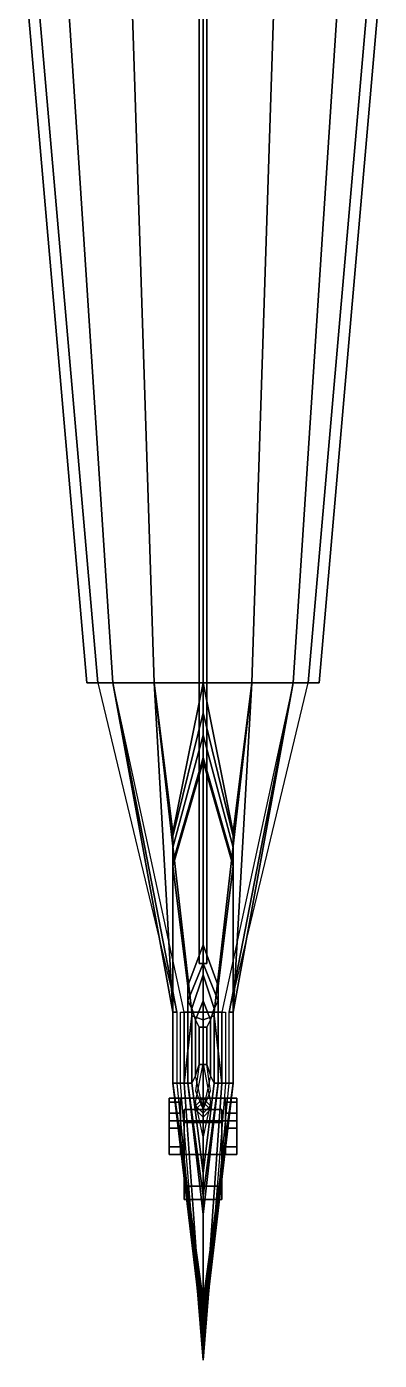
# Model space of a CAD drawing. Extents: x -0.59 to 4.79, y -4.69 to 4.03.
# Drawn here: x -0.47 to 0.47, y -4.69 to -1.127 of the extents above; entities that cross this region are included whole.
import ezdxf

# ---------------------------------------------------------------- set-up
doc = ezdxf.new("R2010")
doc.units = 0
doc.layers.get('0').update_dxf_attribs({"linetype": 'CONTINUOUS'})

msp = doc.modelspace()

# ---------------------------------------------------------------- linework, layer by layer
for points in [[(0, 1.92, 1.72), (-0.01, 1.92, 1.71), (-0.01, -3.63, 1.73), (0, -3.63, 1.74)], [(-0.01, 1.92, 1.71), (0, 1.92, 1.7), (0, -3.63, 1.72), (-0.01, -3.63, 1.73)], [(0.01, 1.92, 1.71), (0, 1.92, 1.72), (0, -3.63, 1.74), (0.01, -3.63, 1.73)], [(0, 1.92, 1.7), (0.01, 1.92, 1.71), (0.01, -3.63, 1.73), (0, -3.63, 1.72)], [(-0.44, -1.04, 0.2866), (-0.47, -1.04, 0.08), (-0.31, -2.88, 0.11), (-0.28, -2.88, 0.2554)], [(-0.47, -1.04, 0.08), (-0.44, -1.04, -0.1266), (-0.28, -2.88, -0.0354), (-0.31, -2.88, 0.11)], [(-0.36, -1.04, 0.4618), (-0.44, -1.04, 0.2866), (-0.28, -2.88, 0.2554), (-0.24, -2.88, 0.3787)], [(-0.44, -1.04, -0.1266), (-0.36, -1.04, -0.3018), (-0.24, -2.88, -0.1587), (-0.28, -2.88, -0.0354)], [(-0.19, -1.04, 0.5789), (-0.36, -1.04, 0.4618), (-0.24, -2.88, 0.3787), (-0.13, -2.88, 0.4611)], [(-0.36, -1.04, -0.3018), (-0.19, -1.04, -0.4189), (-0.13, -2.88, -0.2411), (-0.24, -2.88, -0.1587)], [(0, -1.04, 0.62), (-0.19, -1.04, 0.5789), (-0.13, -2.88, 0.4611), (0, -2.88, 0.49)], [(-0.19, -1.04, -0.4189), (0, -1.04, -0.46), (0, -2.88, -0.27), (-0.13, -2.88, -0.2411)], [(0.19, -1.04, 0.5789), (0, -1.04, 0.62), (0, -2.88, 0.49), (0.13, -2.88, 0.4611)], [(0, -1.04, -0.46), (0.19, -1.04, -0.4189), (0.13, -2.88, -0.2411), (0, -2.88, -0.27)], [(0.36, -1.04, 0.4618), (0.19, -1.04, 0.5789), (0.13, -2.88, 0.4611), (0.24, -2.88, 0.3787)], [(0.19, -1.04, -0.4189), (0.36, -1.04, -0.3018), (0.24, -2.88, -0.1587), (0.13, -2.88, -0.2411)], [(0.44, -1.04, 0.2866), (0.36, -1.04, 0.4618), (0.24, -2.88, 0.3787), (0.28, -2.88, 0.2554)], [(0.36, -1.04, -0.3018), (0.44, -1.04, -0.1266), (0.28, -2.88, -0.0354), (0.24, -2.88, -0.1587)], [(0.47, -1.04, 0.08), (0.44, -1.04, 0.2866), (0.28, -2.88, 0.2554), (0.31, -2.88, 0.11)], [(0.44, -1.04, -0.1266), (0.47, -1.04, 0.08), (0.31, -2.88, 0.11), (0.28, -2.88, -0.0354)], [(-0.24, -2.88, 0.3787), (-0.28, -2.88, 0.2554), (-0.07, -3.76, 0.1), (-0.24, -2.88, 0.3787)], [(-0.13, -2.88, 0.4611), (-0.24, -2.88, 0.3787), (-0.08, -3.76, 0.39), (-0.13, -2.88, 0.4611)], [(-0.08, -3.76, 0.39), (-0.24, -2.88, 0.3787), (-0.07, -3.76, 0.1), (-0.08, -3.76, 0.39)], [(-0.13, -2.88, -0.2411), (-0.03, -3.76, -0.15), (-0.05, -3.76, -0.02), (-0.24, -2.88, -0.1587)], [(0, -2.88, 0.49), (-0.13, -2.88, 0.4611), (-0.08, -3.28, 0.49)], [(-0.08, -3.28, 0.49), (-0.13, -2.88, 0.4611), (-0.08, -3.76, 0.42)], [(-0.13, -2.88, 0.4611), (-0.08, -3.76, 0.39), (-0.08, -3.76, 0.42), (-0.13, -2.88, 0.4611)], [(0, -2.88, -0.27), (0, -3.76, -0.16), (-0.03, -3.76, -0.15), (-0.13, -2.88, -0.2411)], [(0, -2.96, 0.53), (0, -2.88, 0.49), (-0.08, -3.28, 0.49), (-0.08, -3.29, 0.53)], [(0.08, -3.29, 0.53), (0.08, -3.28, 0.49), (0, -2.88, 0.49), (0, -2.96, 0.53)], [(0.13, -2.88, -0.2411), (0.03, -3.76, -0.15), (0, -3.76, -0.16), (0, -2.88, -0.27)], [(0.08, -3.28, 0.49), (0.08, -3.28, 0.49), (0.13, -2.88, 0.4611), (0, -2.88, 0.49)], [(0.05, -3.76, -0.02), (0.03, -3.76, -0.15), (0.13, -2.88, -0.2411), (0.24, -2.88, -0.1587)], [(0.07, -3.76, 0.1), (0.24, -2.88, 0.3787), (0.08, -3.76, 0.39)], [(0.07, -3.76, 0.1), (0.28, -2.88, 0.2554), (0.24, -2.88, 0.3787)], [(0.08, -3.76, 0.42), (0.08, -3.76, 0.42), (0.13, -2.88, 0.4611), (0.08, -3.28, 0.49)], [(0.08, -3.76, 0.42), (0.08, -3.76, 0.39), (0.13, -2.88, 0.4611)], [(0.08, -3.76, 0.39), (0.24, -2.88, 0.3787), (0.13, -2.88, 0.4611)], [(0, -3.02, 0.6), (0, -2.96, 0.53), (-0.08, -3.29, 0.53), (-0.08, -3.32, 0.6)], [(0.08, -3.32, 0.6), (0.08, -3.29, 0.53), (0, -2.96, 0.53), (0, -3.02, 0.6)], [(0, -3.08, 0.7), (0, -3.02, 0.6), (-0.08, -3.32, 0.6), (-0.08, -3.36, 0.7)], [(0.08, -3.36, 0.7), (0.08, -3.32, 0.6), (0, -3.02, 0.6), (0, -3.08, 0.7)], [(0, -3.09, 0.72), (0, -3.08, 0.7), (-0.08, -3.36, 0.7), (-0.08, -3.37, 0.72)], [(0, -3.58, 1.67), (0, -3.09, 0.72), (-0.08, -3.37, 0.72), (-0.04, -3.69, 1.67)], [(0.08, -3.37, 0.72), (0.08, -3.36, 0.7), (0, -3.08, 0.7), (0, -3.09, 0.72)], [(0.04, -3.69, 1.67), (0.08, -3.37, 0.72), (0, -3.09, 0.72), (0, -3.58, 1.67)], [(-0.08, -3.28, 0.49), (-0.08, -3.95, 0.49), (-0.08, -3.95, 0.53), (-0.08, -3.29, 0.53)], [(-0.08, -3.76, 0.42), (-0.08, -3.95, 0.42), (-0.08, -3.95, 0.49), (-0.08, -3.28, 0.49)], [(-0.08, -3.29, 0.53), (-0.08, -3.95, 0.53), (-0.08, -3.95, 0.6), (-0.08, -3.32, 0.6)], [(0.08, -3.95, 0.49), (0.08, -3.95, 0.42), (0.08, -3.76, 0.42), (0.08, -3.28, 0.49)], [(0.08, -3.95, 0.53), (0.08, -3.95, 0.49), (0.08, -3.28, 0.49), (0.08, -3.29, 0.53)], [(0.08, -3.95, 0.6), (0.08, -3.95, 0.53), (0.08, -3.29, 0.53), (0.08, -3.32, 0.6)], [(-0.08, -3.32, 0.6), (-0.08, -3.95, 0.6), (-0.08, -3.95, 0.7), (-0.08, -3.36, 0.7)], [(0.08, -3.95, 0.7), (0.08, -3.95, 0.6), (0.08, -3.32, 0.6), (0.08, -3.36, 0.7)], [(-0.08, -3.36, 0.7), (-0.08, -3.95, 0.7), (-0.08, -3.95, 0.72), (-0.08, -3.37, 0.72)], [(-0.08, -3.37, 0.72), (-0.08, -3.95, 0.72), (-0.04, -3.95, 1.67), (-0.04, -3.69, 1.67)], [(0.04, -3.95, 1.67), (0.08, -3.95, 0.72), (0.08, -3.37, 0.72), (0.04, -3.69, 1.67)], [(0.08, -3.95, 0.72), (0.08, -3.95, 0.7), (0.08, -3.36, 0.7), (0.08, -3.37, 0.72)], [(0, -3.63, 1.76), (0, -3.58, 1.67), (-0.04, -3.69, 1.67), (-0.04, -3.73, 1.76)], [(0.04, -3.73, 1.76), (0.04, -3.69, 1.67), (0, -3.58, 1.67), (0, -3.63, 1.76)], [(0, -3.66, 1.81), (0, -3.63, 1.76), (-0.04, -3.73, 1.76), (-0.03, -3.75, 1.81)], [(0.03, -3.75, 1.81), (0.04, -3.73, 1.76), (0, -3.63, 1.76), (0, -3.66, 1.81)], [(0, -3.73, 1.86), (0, -3.66, 1.81), (-0.03, -3.75, 1.81), (-0.02, -3.78, 1.86)], [(0.02, -3.78, 1.86), (0.03, -3.75, 1.81), (0, -3.66, 1.81), (0, -3.73, 1.86)], [(-0.04, -3.69, 1.67), (-0.04, -3.95, 1.67), (-0.04, -3.95, 1.76), (-0.04, -3.73, 1.76)], [(0.04, -3.95, 1.76), (0.04, -3.95, 1.67), (0.04, -3.69, 1.67), (0.04, -3.73, 1.76)], [(-0.04, -3.73, 1.76), (-0.04, -3.95, 1.76), (-0.03, -3.95, 1.81), (-0.03, -3.75, 1.81)], [(0, -3.8, 1.88), (0, -3.73, 1.86), (-0.02, -3.78, 1.86), (-0.01, -3.8, 1.87)], [(0.01, -3.8, 1.87), (0.02, -3.78, 1.86), (0, -3.73, 1.86), (0, -3.8, 1.88)], [(0.03, -3.95, 1.81), (0.04, -3.95, 1.76), (0.04, -3.73, 1.76), (0.03, -3.75, 1.81)], [(-0.08, -3.76, 0.39), (-0.08, -3.95, 0.39), (-0.08, -3.95, 0.42), (-0.08, -3.76, 0.42)], [(-0.07, -3.76, 0.1), (-0.07, -3.95, 0.1), (-0.08, -3.95, 0.39), (-0.08, -3.76, 0.39)], [(-0.05, -3.76, -0.02), (-0.05, -3.95, -0.02), (-0.06, -3.95, 0.01), (-0.06, -3.76, 0.01)], [(-0.03, -3.76, -0.15), (-0.03, -3.77, -0.15), (-0.05, -3.95, -0.02), (-0.05, -3.76, -0.02)], [(-0.05, -3.95, -0.02), (-0.03, -3.77, -0.15), (0, -3.78, -0.16), (0, -4.66, -0.02)], [(-0.03, -3.75, 1.81), (-0.03, -3.95, 1.81), (-0.02, -3.93, 1.86), (-0.02, -3.78, 1.86)], [(0, -3.76, -0.16), (0, -3.78, -0.16), (-0.03, -3.77, -0.15), (-0.03, -3.76, -0.15)], [(0.03, -3.76, -0.15), (0.03, -3.77, -0.15), (0, -3.78, -0.16), (0, -3.76, -0.16)], [(0, -4.66, -0.02), (0, -3.78, -0.16), (0.03, -3.77, -0.15), (0.05, -3.95, -0.02)], [(0.02, -3.93, 1.86), (0.03, -3.95, 1.81), (0.03, -3.75, 1.81), (0.02, -3.78, 1.86)], [(0.05, -3.95, -0.02), (0.03, -3.77, -0.15), (0.03, -3.76, -0.15), (0.05, -3.76, -0.02)], [(0.06, -3.95, 0.01), (0.05, -3.95, -0.02), (0.05, -3.76, -0.02), (0.06, -3.76, 0.01)], [(0.08, -3.95, 0.39), (0.07, -3.95, 0.1), (0.07, -3.76, 0.1), (0.08, -3.76, 0.39)], [(0.08, -3.95, 0.42), (0.08, -3.95, 0.39), (0.08, -3.76, 0.39), (0.08, -3.76, 0.42)], [(-0.02, -3.78, 1.86), (-0.02, -3.93, 1.86), (-0.01, -3.9, 1.87), (-0.01, -3.8, 1.87)], [(-0.01, -3.8, 1.87), (-0.01, -3.9, 1.87), (0, -3.9, 1.88), (0, -3.8, 1.88)], [(0, -3.8, 1.88), (0, -3.9, 1.88), (0.01, -3.9, 1.87), (0.01, -3.8, 1.87)], [(0.01, -3.9, 1.87), (0.02, -3.93, 1.86), (0.02, -3.78, 1.86), (0.01, -3.8, 1.87)], [(0, -3.99, -0.2), (-0.02, -4.01, -0.2), (-0.02, -4, -0.08), (0, -3.8977, -0.1413)], [(-0.01, -3.9, 1.87), (-0.02, -3.97, 1.86), (0, -4.02, 1.86), (0, -3.9, 1.88)], [(0.02, -4.01, -0.2), (0, -3.99, -0.2), (0, -3.8977, -0.1413), (0.02, -4, -0.08)], [(0, -3.9, 1.88), (0, -4.02, 1.86), (0.02, -3.97, 1.86), (0.01, -3.9, 1.87)], [(-0.08, -3.95, 0.53), (-0.08, -3.95, 0.49), (0, -4.61, 0.49), (0, -4.6, 0.53)], [(-0.08, -3.95, 0.6), (-0.08, -3.95, 0.53), (0, -4.6, 0.53), (0, -4.58, 0.6)], [(-0.08, -3.95, 0.7), (-0.08, -3.95, 0.6), (0, -4.58, 0.6), (0, -4.56, 0.7)], [(-0.08, -3.95, 0.72), (-0.08, -3.95, 0.7), (0, -4.56, 0.7), (0, -4.53, 0.72)], [(-0.04, -3.95, 1.67), (-0.08, -3.95, 0.72), (0, -4.53, 0.72), (0, -4.3, 1.67)], [(-0.08, -3.95, 0.49), (-0.08, -3.95, 0.42), (0, -4.63, 0.42), (0, -4.61, 0.49)], [(-0.08, -3.95, 0.42), (-0.08, -3.95, 0.39), (0, -4.61, 0.39), (0, -4.63, 0.42)], [(-0.08, -3.95, 0.39), (-0.07, -3.95, 0.1), (0, -4.67, 0.1), (0, -4.61, 0.39)], [(-0.06, -3.95, 0.01), (-0.05, -3.95, -0.02), (0, -4.66, -0.02), (0, -4.69, 0.01)], [(-0.04, -3.95, 1.76), (-0.04, -3.95, 1.67), (0, -4.3, 1.67), (0, -4.25, 1.76)], [(-0.03, -3.95, 1.81), (-0.04, -3.95, 1.76), (0, -4.25, 1.76), (0, -4.19, 1.81)], [(-0.02, -3.93, 1.86), (-0.03, -3.95, 1.81), (0, -4.19, 1.81), (0, -4.02, 1.86)], [(0, -4.02, 1.86), (0, -4.19, 1.81), (0.03, -3.95, 1.81), (0.02, -3.93, 1.86)], [(0, -4.61, 0.39), (0, -4.67, 0.1), (0.07, -3.95, 0.1), (0.08, -3.95, 0.39)], [(0, -4.69, 0.01), (0, -4.66, -0.02), (0.05, -3.95, -0.02), (0.06, -3.95, 0.01)], [(0, -4.3, 1.67), (0, -4.53, 0.72), (0.08, -3.95, 0.72), (0.04, -3.95, 1.67)], [(0, -4.63, 0.42), (0, -4.61, 0.39), (0.08, -3.95, 0.39), (0.08, -3.95, 0.42)], [(0, -4.61, 0.49), (0, -4.63, 0.42), (0.08, -3.95, 0.42), (0.08, -3.95, 0.49)], [(0, -4.53, 0.72), (0, -4.56, 0.7), (0.08, -3.95, 0.7), (0.08, -3.95, 0.72)], [(0, -4.56, 0.7), (0, -4.58, 0.6), (0.08, -3.95, 0.6), (0.08, -3.95, 0.7)], [(0, -4.58, 0.6), (0, -4.6, 0.53), (0.08, -3.95, 0.53), (0.08, -3.95, 0.6)], [(0, -4.6, 0.53), (0, -4.61, 0.49), (0.08, -3.95, 0.49), (0.08, -3.95, 0.53)], [(0, -4.19, 1.81), (0, -4.25, 1.76), (0.04, -3.95, 1.76), (0.03, -3.95, 1.81)], [(0, -4.25, 1.76), (0, -4.3, 1.67), (0.04, -3.95, 1.67), (0.04, -3.95, 1.76)], [(-0.09, -4.05, -0.27), (0.09, -4.05, -0.27), (0.09, -3.99, -0.27), (-0.09, -3.99, -0.27)], [(-0.06, -3.99, -0.31), (-0.06, -4, -0.36), (-0.09, -4, -0.36), (-0.09, -3.99, -0.31)], [(-0.06, -3.99, -0.27), (-0.06, -3.99, -0.31), (-0.09, -3.99, -0.31), (-0.09, -3.99, -0.27)], [(-0.09, -3.99, -0.31), (-0.09, -4, -0.36), (-0.09, -4.05, -0.27), (-0.09, -3.99, -0.27)], [(0.06, -3.99, -0.3), (0.06, -4.05, -0.3), (-0.06, -4.05, -0.3), (-0.06, -3.99, -0.3)], [(-0.06, -3.99, -0.27), (0.06, -3.99, -0.27), (0.06, -3.99, -0.3), (-0.06, -3.99, -0.3)], [(-0.06, -4.05, -0.27), (-0.06, -4, -0.36), (-0.06, -3.99, -0.31), (-0.06, -3.99, -0.27)], [(0, -4, -0.27), (-0.02, -4.02, -0.27), (-0.02, -4.01, -0.2), (0, -3.99, -0.2)], [(0.02, -4.02, -0.27), (0, -4, -0.27), (0, -3.99, -0.2), (0.02, -4.01, -0.2)], [(0.06, -3.99, -0.31), (0.06, -4, -0.36), (0.06, -4.05, -0.27), (0.06, -3.99, -0.27)], [(0.09, -3.99, -0.27), (0.09, -3.99, -0.31), (0.06, -3.99, -0.31), (0.06, -3.99, -0.27)], [(0.09, -3.99, -0.31), (0.09, -4, -0.36), (0.06, -4, -0.36), (0.06, -3.99, -0.31)], [(0.09, -4.05, -0.27), (0.09, -4, -0.36), (0.09, -3.99, -0.31), (0.09, -3.99, -0.27)], [(-0.09, -4.05, -0.27), (-0.09, -4, -0.36), (-0.06, -4, -0.36), (-0.06, -4.05, -0.27)], [(-0.06, -4.05, -0.27), (-0.06, -4, -0.36), (-0.09, -4, -0.36), (-0.09, -4.05, -0.27)], [(-0.09, -4, -0.36), (-0.09, -4.03, -0.42), (-0.09, -4.07, -0.38), (-0.09, -4.05, -0.27)], [(-0.06, -4, -0.36), (-0.06, -4.03, -0.42), (-0.09, -4.03, -0.42), (-0.09, -4, -0.36)], [(-0.06, -4.07, -0.38), (-0.06, -4.03, -0.42), (-0.06, -4, -0.36), (-0.06, -4.05, -0.27)], [(0.05, -4.0551, -0.3751), (0.05, -4.02, -0.46), (-0.05, -4.02, -0.46), (-0.05, -4.0551, -0.3751)], [(0.05, -4.02, -0.46), (0.05, -4.0551, -0.5449), (-0.05, -4.0551, -0.5449), (-0.05, -4.02, -0.46)], [(-0.05, -4.14, -0.34), (-0.05, -4.0551, -0.3751), (-0.05, -4.02, -0.46), (-0.05, -4.2249, -0.3751)], [(-0.05, -4.2249, -0.3751), (-0.05, -4.02, -0.46), (-0.05, -4.0551, -0.5449), (-0.05, -4.26, -0.46)], [(-0.02, -4.01, -0.2), (0, -4.03, -0.2), (0, -4.0928, -0.1102), (-0.02, -4, -0.08)], [(-0.02, -4.02, -0.27), (0, -4.04, -0.27), (0, -4.03, -0.2), (-0.02, -4.01, -0.2)], [(0, -4.03, -0.2), (0.02, -4.01, -0.2), (0.02, -4, -0.08), (0, -4.0928, -0.1102)], [(0, -4.04, -0.27), (0.02, -4.02, -0.27), (0.02, -4.01, -0.2), (0, -4.03, -0.2)], [(0.05, -4.2249, -0.5449), (0.05, -4.02, -0.46), (0.05, -4.0551, -0.3751), (0.05, -4.26, -0.46)], [(0.05, -4.14, -0.58), (0.05, -4.0551, -0.5449), (0.05, -4.02, -0.46), (0.05, -4.2249, -0.5449)], [(0.06, -4, -0.36), (0.06, -4.03, -0.42), (0.06, -4.07, -0.38), (0.06, -4.05, -0.27)], [(0.09, -4, -0.36), (0.09, -4.03, -0.42), (0.06, -4.03, -0.42), (0.06, -4, -0.36)], [(0.09, -4.05, -0.27), (0.09, -4, -0.36), (0.06, -4, -0.36), (0.06, -4.05, -0.27)], [(0.06, -4.05, -0.27), (0.06, -4, -0.36), (0.09, -4, -0.36), (0.09, -4.05, -0.27)], [(0.09, -4.07, -0.38), (0.09, -4.03, -0.42), (0.09, -4, -0.36), (0.09, -4.05, -0.27)], [(-0.06, -4.03, -0.42), (-0.06, -4.12, -0.47), (-0.09, -4.12, -0.47), (-0.09, -4.03, -0.42)], [(-0.09, -4.03, -0.42), (-0.09, -4.12, -0.47), (-0.09, -4.14, -0.44), (-0.09, -4.07, -0.38)], [(-0.09, -4.05, -0.27), (-0.09, -4.07, -0.38), (-0.06, -4.07, -0.38), (-0.06, -4.05, -0.27)], [(-0.06, -4.14, -0.44), (-0.06, -4.12, -0.47), (-0.06, -4.03, -0.42), (-0.06, -4.07, -0.38)], [(-0.06, -4.05, -0.3), (0.06, -4.05, -0.3), (0.06, -4.05, -0.27), (-0.06, -4.05, -0.27)], [(0.05, -4.14, -0.34), (0.05, -4.0551, -0.3751), (-0.05, -4.0551, -0.3751), (-0.05, -4.14, -0.34)], [(0.05, -4.0551, -0.5449), (0.05, -4.14, -0.58), (-0.05, -4.14, -0.58), (-0.05, -4.0551, -0.5449)], [(-0.05, -4.26, -0.46), (-0.05, -4.0551, -0.5449), (-0.05, -4.14, -0.58), (-0.05, -4.2249, -0.5449)], [(0.05, -4.26, -0.46), (0.05, -4.0551, -0.3751), (0.05, -4.14, -0.34), (0.05, -4.2249, -0.3751)], [(0.06, -4.03, -0.42), (0.06, -4.12, -0.47), (0.06, -4.14, -0.44), (0.06, -4.07, -0.38)], [(0.09, -4.03, -0.42), (0.09, -4.12, -0.47), (0.06, -4.12, -0.47), (0.06, -4.03, -0.42)], [(0.06, -4.05, -0.27), (0.06, -4.07, -0.38), (0.09, -4.07, -0.38), (0.09, -4.05, -0.27)], [(0.09, -4.14, -0.44), (0.09, -4.12, -0.47), (0.09, -4.03, -0.42), (0.09, -4.07, -0.38)], [(-0.09, -4.07, -0.38), (-0.09, -4.14, -0.44), (-0.06, -4.14, -0.44), (-0.06, -4.07, -0.38)], [(0.06, -4.07, -0.38), (0.06, -4.14, -0.44), (0.09, -4.14, -0.44), (0.09, -4.07, -0.38)], [(-0.09, -4.14, -0.44), (-0.09, -4.12, -0.47), (-0.06, -4.12, -0.47), (-0.06, -4.14, -0.44)], [(0.06, -4.14, -0.44), (0.06, -4.12, -0.47), (0.09, -4.12, -0.47), (0.09, -4.14, -0.44)], [(0.05, -4.2249, -0.3751), (0.05, -4.14, -0.34), (-0.05, -4.14, -0.34), (-0.05, -4.2249, -0.3751)], [(0.05, -4.14, -0.58), (0.05, -4.2249, -0.5449), (-0.05, -4.2249, -0.5449), (-0.05, -4.14, -0.58)], [(0.05, -4.26, -0.46), (0.05, -4.2249, -0.3751), (-0.05, -4.2249, -0.3751), (-0.05, -4.26, -0.46)], [(0.05, -4.2249, -0.5449), (0.05, -4.26, -0.46), (-0.05, -4.26, -0.46), (-0.05, -4.2249, -0.5449)]]:
    msp.add_3dface(points)

doc.saveas('drawing.dxf')
